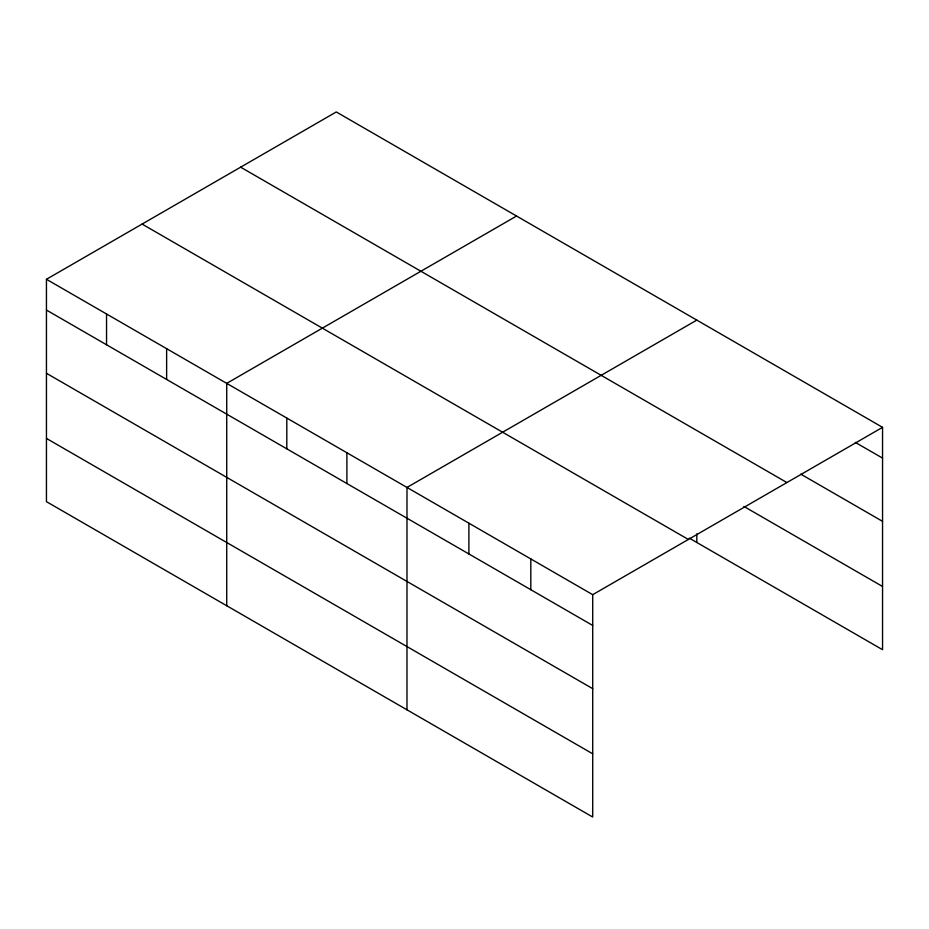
<?xml version="1.0" encoding="UTF-8"?>
<svg xmlns="http://www.w3.org/2000/svg" width="929" height="929" viewBox="0 0 929 929"><rect width="100%" height="100%" fill="white"/><g stroke="black" fill="none" stroke-linecap="round" stroke-linejoin="round"><path stroke-width="1.39" d="M592.714 688.668L592.714 594.676L46.45 279.292L46.45 501.66L592.714 817.044L592.714 688.668L46.45 373.284M689.306 538.146L882.55 649.708L882.55 427.34L336.286 111.956L46.45 279.292M516.547 216.039L226.722 383.363L226.722 605.731M696.82 320.11L406.983 487.446L406.983 709.814M592.714 594.676L882.55 427.34M855.307 442.39L882.55 458.113M800.833 474.162L882.55 521.343M240.634 167.174L786.909 482.557M743.874 506.421L882.55 586.478M142.091 224.075L688.366 539.459M46.45 310.065L592.714 625.449M46.45 438.43L592.714 753.814M696.82 533.861L696.82 542.478M530.807 558.933L530.807 589.706M468.901 523.19L468.901 553.963M346.9 452.748L346.9 483.521M286.806 418.062L286.806 448.835M166.628 348.677L166.628 379.45M106.545 313.979L106.545 344.752"/></g></svg>
